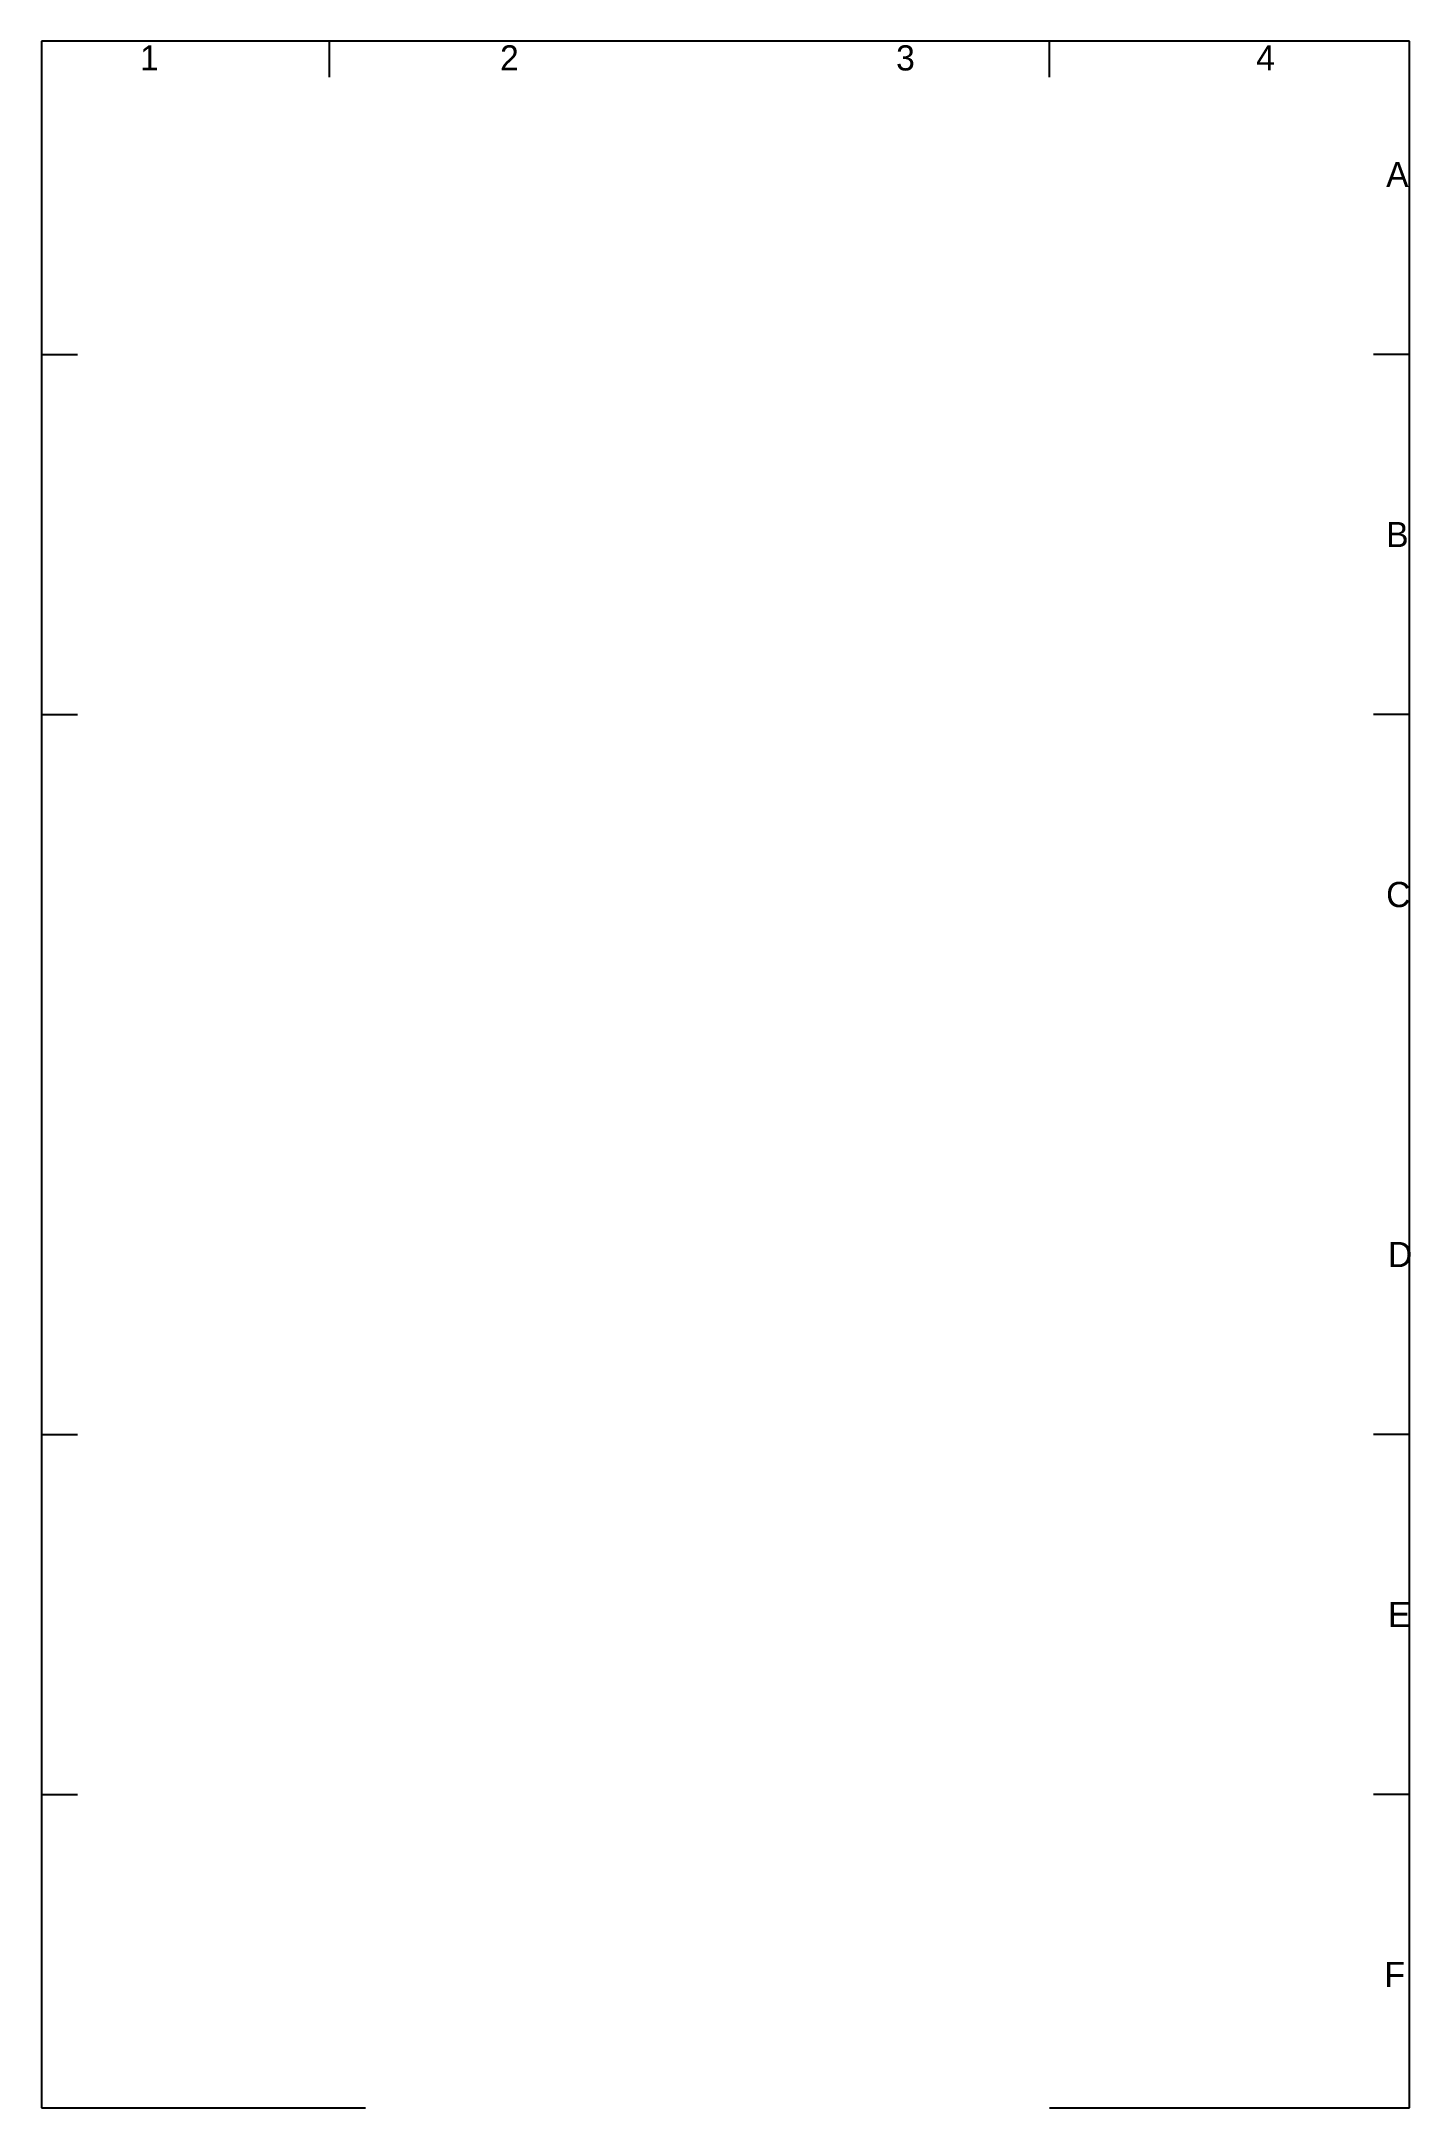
# Model space of a CAD drawing. Extents: x -5 to 185, y -5 to 282.
import ezdxf
from ezdxf.enums import TextEntityAlignment as Align

# ---------------------------------------------------------------- set-up
doc = ezdxf.new("R2010")
doc.units = 0
doc.layers.add('to-xx-kader', color=7, linetype='CONTINUOUS', lineweight=25)
doc.layers.add('to-xx-t35_1', color=7, linetype='CONTINUOUS', lineweight=35)
doc.styles.add('RTW_ISO', font='iso-rtw.shx')

msp = doc.modelspace()

# ---------------------------------------------------------------- linework, layer by layer
at = {"layer": 'to-xx-kader'}
for p, q in [((185, 282), (-5, 282)), ((-5, 282), (-5, -5)), ((35, 277), (35, 282)), ((135, 277), (135, 282)), ((185, -5), (185, 282)), ((-5, 238.5), (0, 238.5)), ((185, 238.5), (180, 238.5)), ((-5, 188.5), (0, 188.5)), ((185, 188.5), (180, 188.5)), ((-5, 88.5), (0, 88.5)), ((185, 88.5), (180, 88.5)), ((-5, 38.5), (0, 38.5)), ((185, 38.5), (180, 38.5)), ((-5, -5), (40, -5)), ((135, -5), (185, -5))]:
    msp.add_line(p, q, dxfattribs=at)

# ---------------------------------------------------------------- texts
at = {"layer": 'to-xx-t35_1', "style": 'RTW_ISO'}
for s, p in [('1', (10, 276.9)), ('2', (60, 276.9)), ('3', (115, 276.9)), ('4', (165, 276.9))]:
    msp.add_text(s, height=3.5, dxfattribs=at).set_placement(p, align=Align.BOTTOM_CENTER)
for s, p in [('A', (181.75, 263.5)), ('B', (181.75, 213.5)), ('C', (181.75, 163.5)), ('D', (182, 113.5)), ('E', (182, 63.5)), ('F', (181.5, 13.5))]:
    msp.add_text(s, height=3.5, dxfattribs=at).set_placement(p, align=Align.MIDDLE_LEFT)

doc.saveas('drawing.dxf')
